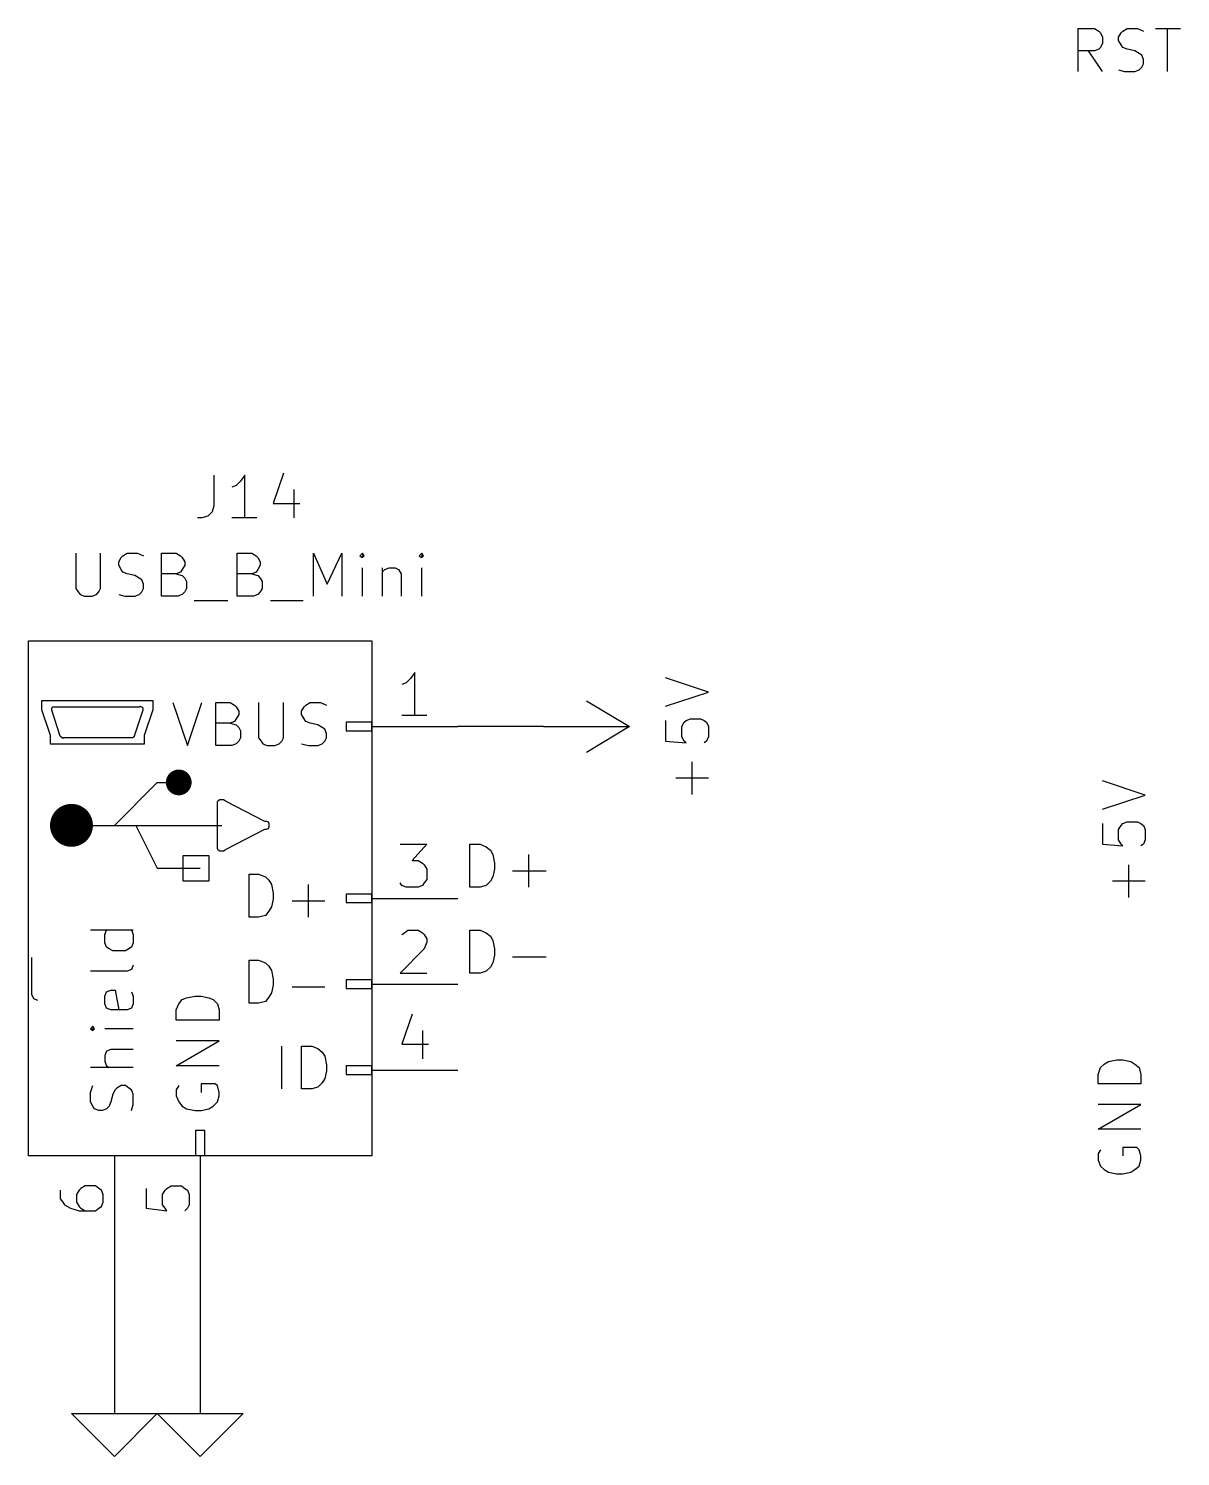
# Model space of a CAD drawing. Extents: x 0.4 to 11.3, y -7.9 to -0.4.
# Drawn here: x 7.75 to 9.092, y -6.1 to -4.437 of the extents above; entities that cross this region are included whole.
import ezdxf

# ---------------------------------------------------------------- set-up
doc = ezdxf.new("R2010")
doc.units = 0
doc.header["$MEASUREMENT"] = 0
for name, color, linetype in [('BLACK', 7, 'CONTINUOUS'), ('CYAN2', 4, 'CONTINUOUS'), ('GREEN2', 3, 'CONTINUOUS'), ('LYELLOW', 51, 'CONTINUOUS'), ('RED2', 1, 'CONTINUOUS')]:
    doc.layers.add(name, color=color, linetype=linetype)

msp = doc.modelspace()

# ---------------------------------------------------------------- linework, layer by layer
at = {"layer": 'BLACK', "linetype": 'CONTINUOUS'}
for p, q in [((8.973, -4.487), (8.973, -4.437)), ((8.973, -4.437), (8.992, -4.437)), ((8.992, -4.437), (8.997, -4.44)), ((8.997, -4.44), (8.999, -4.442)), ((9.023, -4.442), (9.025, -4.44)), ((9.025, -4.44), (9.03, -4.437)), ((9.03, -4.437), (9.042, -4.437)), ((9.042, -4.437), (9.049, -4.44)), ((9.063, -4.437), (9.092, -4.437)), ((9.077, -4.487), (9.077, -4.437)), ((8.999, -4.442), (9.001, -4.447)), ((9.001, -4.454), (8.999, -4.459)), ((9.001, -4.447), (9.001, -4.454)), ((9.02, -4.447), (9.023, -4.442)), ((9.02, -4.451), (9.02, -4.447)), ((9.023, -4.456), (9.02, -4.451)), ((9.025, -4.459), (9.023, -4.456)), ((8.992, -4.463), (8.973, -4.463)), ((9.001, -4.487), (8.985, -4.463)), ((8.997, -4.461), (8.992, -4.463)), ((8.999, -4.459), (8.997, -4.461)), ((9.03, -4.461), (9.025, -4.459)), ((9.039, -4.463), (9.03, -4.461)), ((9.044, -4.466), (9.039, -4.463)), ((9.047, -4.468), (9.044, -4.466)), ((9.049, -4.473), (9.047, -4.468)), ((9.049, -4.478), (9.049, -4.473)), ((9.02, -4.485), (9.027, -4.487)), ((9.027, -4.487), (9.039, -4.487)), ((9.039, -4.487), (9.044, -4.485)), ((9.044, -4.485), (9.047, -4.482)), ((9.047, -4.482), (9.049, -4.478)), ((8.264, -5.437), (8.264, -5.387)), ((8.264, -5.387), (8.276, -5.387)), ((8.276, -5.387), (8.283, -5.39)), ((8.283, -5.39), (8.288, -5.394)), ((8.288, -5.394), (8.291, -5.399)), ((8.291, -5.399), (8.293, -5.409)), ((8.333, -5.437), (8.333, -5.399)), ((8.293, -5.416), (8.291, -5.425)), ((8.293, -5.409), (8.293, -5.416)), ((8.314, -5.418), (8.353, -5.418)), ((8.276, -5.437), (8.264, -5.437)), ((8.283, -5.435), (8.276, -5.437)), ((8.288, -5.43), (8.283, -5.435)), ((8.291, -5.425), (8.288, -5.43)), ((8.264, -5.537), (8.264, -5.487)), ((8.264, -5.487), (8.276, -5.487)), ((8.276, -5.487), (8.283, -5.49)), ((8.283, -5.49), (8.288, -5.494)), ((8.288, -5.494), (8.291, -5.499)), ((8.291, -5.499), (8.293, -5.509)), ((8.293, -5.516), (8.291, -5.525)), ((8.293, -5.509), (8.293, -5.516)), ((8.314, -5.518), (8.353, -5.518)), ((8.276, -5.537), (8.264, -5.537)), ((8.283, -5.535), (8.276, -5.537)), ((8.288, -5.53), (8.283, -5.535)), ((8.291, -5.525), (8.288, -5.53))]:
    msp.add_line(p, q, dxfattribs=at)
at = {"layer": 'CYAN2', "linetype": 'CONTINUOUS'}
for p, q in [((8.047, -4.955), (8.035, -4.99)), ((7.966, -4.957), (7.966, -4.993)), ((7.992, -4.969), (7.987, -4.971)), ((7.997, -4.964), (7.992, -4.969)), ((8.002, -4.957), (7.997, -4.964)), ((8.002, -5.007), (8.002, -4.957)), ((8.059, -4.974), (8.059, -5.007)), ((7.959, -5.005), (7.952, -5.007)), ((7.964, -5), (7.959, -5.005)), ((7.966, -4.993), (7.964, -5)), ((8.035, -4.99), (8.066, -4.99)), ((7.952, -5.007), (7.947, -5.007)), ((8.016, -5.007), (7.987, -5.007)), ((7.805, -5.048), (7.805, -5.089)), ((7.834, -5.089), (7.834, -5.048)), ((7.855, -5.058), (7.858, -5.053)), ((7.858, -5.053), (7.86, -5.051)), ((7.86, -5.051), (7.865, -5.048)), ((7.865, -5.048), (7.877, -5.048)), ((7.877, -5.048), (7.884, -5.051)), ((7.905, -5.098), (7.905, -5.048)), ((7.905, -5.048), (7.922, -5.048)), ((7.922, -5.048), (7.927, -5.051)), ((7.927, -5.051), (7.929, -5.053)), ((7.929, -5.053), (7.932, -5.058)), ((7.993, -5.098), (7.993, -5.048)), ((7.993, -5.048), (8.01, -5.048)), ((8.01, -5.048), (8.015, -5.051)), ((8.015, -5.051), (8.017, -5.053)), ((8.017, -5.053), (8.02, -5.058)), ((8.082, -5.098), (8.082, -5.048)), ((8.082, -5.048), (8.098, -5.084)), ((8.098, -5.084), (8.115, -5.048)), ((8.115, -5.048), (8.115, -5.098)), ((8.139, -5.048), (8.136, -5.051)), ((8.136, -5.051), (8.139, -5.053)), ((8.141, -5.051), (8.139, -5.048)), ((8.139, -5.048), (8.139, -5.053)), ((8.139, -5.053), (8.141, -5.051)), ((8.208, -5.048), (8.205, -5.051)), ((8.205, -5.051), (8.208, -5.053)), ((8.21, -5.051), (8.208, -5.048)), ((8.208, -5.048), (8.208, -5.053)), ((8.208, -5.053), (8.21, -5.051)), ((7.855, -5.062), (7.855, -5.058)), ((7.858, -5.067), (7.855, -5.062)), ((7.86, -5.07), (7.858, -5.067)), ((7.865, -5.072), (7.86, -5.07)), ((7.874, -5.074), (7.865, -5.072)), ((7.922, -5.072), (7.905, -5.072)), ((7.927, -5.07), (7.922, -5.072)), ((7.922, -5.072), (7.929, -5.074)), ((7.929, -5.067), (7.927, -5.07)), ((7.932, -5.062), (7.929, -5.067)), ((7.932, -5.058), (7.932, -5.062)), ((8.01, -5.072), (7.993, -5.072)), ((8.015, -5.07), (8.01, -5.072)), ((8.01, -5.072), (8.017, -5.074)), ((8.017, -5.067), (8.015, -5.07)), ((8.02, -5.062), (8.017, -5.067)), ((8.02, -5.058), (8.02, -5.062)), ((8.139, -5.098), (8.139, -5.065)), ((8.162, -5.065), (8.162, -5.098)), ((8.162, -5.07), (8.165, -5.067)), ((8.165, -5.067), (8.17, -5.065)), ((8.17, -5.065), (8.177, -5.065)), ((8.177, -5.065), (8.181, -5.067)), ((8.181, -5.067), (8.184, -5.072)), ((8.184, -5.072), (8.184, -5.098)), ((8.208, -5.098), (8.208, -5.065)), ((7.879, -5.077), (7.874, -5.074)), ((7.882, -5.079), (7.879, -5.077)), ((7.884, -5.084), (7.882, -5.079)), ((7.884, -5.089), (7.884, -5.084)), ((7.929, -5.074), (7.932, -5.077)), ((7.932, -5.077), (7.934, -5.081)), ((7.934, -5.081), (7.934, -5.089)), ((8.017, -5.074), (8.02, -5.077)), ((8.02, -5.077), (8.022, -5.081)), ((8.022, -5.081), (8.022, -5.089)), ((7.805, -5.089), (7.808, -5.093)), ((7.808, -5.093), (7.81, -5.096)), ((7.81, -5.096), (7.815, -5.098)), ((7.815, -5.098), (7.824, -5.098)), ((7.824, -5.098), (7.829, -5.096)), ((7.829, -5.096), (7.832, -5.093)), ((7.832, -5.093), (7.834, -5.089)), ((7.855, -5.096), (7.862, -5.098)), ((7.862, -5.098), (7.874, -5.098)), ((7.874, -5.098), (7.879, -5.096)), ((7.879, -5.096), (7.882, -5.093)), ((7.882, -5.093), (7.884, -5.089)), ((7.924, -5.098), (7.905, -5.098)), ((7.929, -5.096), (7.924, -5.098)), ((7.932, -5.093), (7.929, -5.096)), ((7.934, -5.089), (7.932, -5.093)), ((7.943, -5.103), (7.982, -5.103)), ((8.012, -5.098), (7.993, -5.098)), ((8.017, -5.096), (8.012, -5.098)), ((8.02, -5.093), (8.017, -5.096)), ((8.022, -5.089), (8.02, -5.093)), ((8.032, -5.103), (8.07, -5.103)), ((8.542, -5.21), (8.492, -5.193)), ((8.492, -5.226), (8.542, -5.21)), ((7.918, -5.222), (7.935, -5.272)), ((7.935, -5.272), (7.952, -5.222)), ((7.968, -5.272), (7.968, -5.222)), ((7.968, -5.222), (7.985, -5.222)), ((7.985, -5.222), (7.99, -5.225)), ((7.99, -5.225), (7.992, -5.227)), ((7.992, -5.227), (7.995, -5.232)), ((7.995, -5.236), (7.992, -5.241)), ((7.995, -5.232), (7.995, -5.236)), ((8.018, -5.222), (8.018, -5.263)), ((8.047, -5.263), (8.047, -5.222)), ((8.068, -5.232), (8.071, -5.227)), ((8.068, -5.236), (8.068, -5.232)), ((8.071, -5.241), (8.068, -5.236)), ((8.071, -5.227), (8.073, -5.225)), ((8.073, -5.225), (8.078, -5.222)), ((8.078, -5.222), (8.09, -5.222)), ((8.09, -5.222), (8.097, -5.225)), ((7.985, -5.246), (7.968, -5.246)), ((7.99, -5.244), (7.985, -5.246)), ((7.985, -5.246), (7.992, -5.248)), ((7.992, -5.241), (7.99, -5.244)), ((7.992, -5.248), (7.995, -5.251)), ((7.995, -5.251), (7.997, -5.255)), ((7.997, -5.255), (7.997, -5.263)), ((8.073, -5.244), (8.071, -5.241)), ((8.078, -5.246), (8.073, -5.244)), ((8.087, -5.248), (8.078, -5.246)), ((8.092, -5.251), (8.087, -5.248)), ((8.095, -5.253), (8.092, -5.251)), ((8.097, -5.258), (8.095, -5.253)), ((8.492, -5.243), (8.492, -5.267)), ((8.511, -5.25), (8.514, -5.245)), ((8.511, -5.262), (8.511, -5.25)), ((8.514, -5.245), (8.516, -5.243)), ((8.516, -5.243), (8.521, -5.241)), ((8.521, -5.241), (8.533, -5.241)), ((8.533, -5.241), (8.537, -5.243)), ((8.537, -5.243), (8.54, -5.245)), ((8.54, -5.245), (8.542, -5.25)), ((8.542, -5.25), (8.542, -5.262)), ((7.992, -5.27), (7.987, -5.272)), ((7.995, -5.267), (7.992, -5.27)), ((7.997, -5.263), (7.995, -5.267)), ((8.018, -5.263), (8.021, -5.267)), ((8.021, -5.267), (8.023, -5.27)), ((8.023, -5.27), (8.028, -5.272)), ((8.037, -5.272), (8.042, -5.27)), ((8.042, -5.27), (8.045, -5.267)), ((8.045, -5.267), (8.047, -5.263)), ((8.068, -5.27), (8.076, -5.272)), ((8.087, -5.272), (8.092, -5.27)), ((8.092, -5.27), (8.095, -5.267)), ((8.095, -5.267), (8.097, -5.263)), ((8.097, -5.263), (8.097, -5.258)), ((8.492, -5.267), (8.516, -5.269)), ((8.514, -5.267), (8.511, -5.262)), ((8.516, -5.269), (8.514, -5.267)), ((8.54, -5.267), (8.537, -5.269)), ((8.542, -5.262), (8.54, -5.267)), ((7.987, -5.272), (7.968, -5.272)), ((8.028, -5.272), (8.037, -5.272)), ((8.076, -5.272), (8.087, -5.272)), ((8.523, -5.329), (8.523, -5.291)), ((8.542, -5.31), (8.504, -5.31)), ((9.051, -5.33), (9.001, -5.313)), ((9.001, -5.346), (9.051, -5.33)), ((9.001, -5.363), (9.001, -5.387)), ((9.02, -5.37), (9.023, -5.365)), ((9.02, -5.382), (9.02, -5.37)), ((9.023, -5.365), (9.025, -5.363)), ((9.025, -5.363), (9.03, -5.361)), ((9.03, -5.361), (9.042, -5.361)), ((9.042, -5.361), (9.046, -5.363)), ((9.046, -5.363), (9.049, -5.365)), ((9.049, -5.365), (9.051, -5.37)), ((9.051, -5.37), (9.051, -5.382)), ((9.001, -5.387), (9.025, -5.389)), ((9.023, -5.387), (9.02, -5.382)), ((9.025, -5.389), (9.023, -5.387)), ((9.049, -5.387), (9.046, -5.389)), ((9.051, -5.382), (9.049, -5.387)), ((9.032, -5.449), (9.032, -5.411)), ((8.007, -5.472), (8.007, -5.422)), ((8.007, -5.422), (8.018, -5.422)), ((8.018, -5.422), (8.026, -5.425)), ((8.026, -5.425), (8.03, -5.429)), ((8.03, -5.429), (8.033, -5.434)), ((8.033, -5.434), (8.035, -5.444)), ((8.076, -5.472), (8.076, -5.434)), ((9.051, -5.43), (9.013, -5.43)), ((8.035, -5.451), (8.033, -5.46)), ((8.035, -5.444), (8.035, -5.451)), ((8.057, -5.453), (8.095, -5.453)), ((8.026, -5.47), (8.018, -5.472)), ((8.03, -5.465), (8.026, -5.47)), ((8.033, -5.46), (8.03, -5.465)), ((7.872, -5.487), (7.822, -5.487)), ((7.839, -5.492), (7.841, -5.487)), ((7.87, -5.487), (7.872, -5.492)), ((8.018, -5.472), (8.007, -5.472)), ((7.839, -5.502), (7.839, -5.492)), ((7.841, -5.507), (7.839, -5.502)), ((7.872, -5.502), (7.87, -5.507)), ((7.872, -5.492), (7.872, -5.502)), ((7.754, -5.562), (7.754, -5.519)), ((7.844, -5.509), (7.841, -5.507)), ((7.848, -5.511), (7.844, -5.509)), ((7.863, -5.511), (7.848, -5.511)), ((7.867, -5.509), (7.863, -5.511)), ((7.87, -5.507), (7.867, -5.509)), ((7.865, -5.535), (7.822, -5.535)), ((7.87, -5.533), (7.865, -5.535)), ((7.872, -5.528), (7.87, -5.533)), ((8.007, -5.572), (8.007, -5.522)), ((8.007, -5.522), (8.018, -5.522)), ((8.018, -5.522), (8.026, -5.525)), ((8.026, -5.525), (8.03, -5.529)), ((8.03, -5.529), (8.033, -5.534)), ((8.033, -5.534), (8.035, -5.544)), ((8.035, -5.551), (8.033, -5.56)), ((8.035, -5.544), (8.035, -5.551)), ((8.057, -5.553), (8.095, -5.553)), ((7.756, -5.567), (7.754, -5.562)), ((7.761, -5.569), (7.756, -5.567)), ((7.839, -5.564), (7.841, -5.559)), ((7.839, -5.573), (7.839, -5.564)), ((7.841, -5.559), (7.846, -5.557)), ((7.846, -5.557), (7.851, -5.557)), ((7.851, -5.557), (7.855, -5.58)), ((7.87, -5.559), (7.872, -5.564)), ((7.872, -5.564), (7.872, -5.573)), ((7.925, -5.573), (7.929, -5.568)), ((7.929, -5.568), (7.934, -5.566)), ((7.934, -5.566), (7.944, -5.564)), ((7.944, -5.564), (7.951, -5.564)), ((7.951, -5.564), (7.96, -5.566)), ((7.96, -5.566), (7.965, -5.568)), ((7.965, -5.568), (7.97, -5.573)), ((8.026, -5.57), (8.018, -5.572)), ((8.03, -5.565), (8.026, -5.57)), ((8.033, -5.56), (8.03, -5.565)), ((7.841, -5.578), (7.839, -5.573)), ((7.846, -5.58), (7.841, -5.578)), ((7.865, -5.58), (7.846, -5.58)), ((7.87, -5.578), (7.865, -5.58)), ((7.872, -5.573), (7.87, -5.578)), ((7.922, -5.58), (7.925, -5.573)), ((7.922, -5.592), (7.922, -5.58)), ((7.97, -5.573), (7.972, -5.58)), ((7.972, -5.58), (7.972, -5.592)), ((8.018, -5.572), (8.007, -5.572)), ((7.825, -5.599), (7.822, -5.602)), ((7.822, -5.602), (7.825, -5.604)), ((7.822, -5.602), (7.827, -5.602)), ((7.827, -5.602), (7.825, -5.599)), ((7.825, -5.604), (7.827, -5.602)), ((7.872, -5.602), (7.839, -5.602)), ((7.972, -5.592), (7.922, -5.592)), ((7.922, -5.645), (7.972, -5.616)), ((7.972, -5.616), (7.922, -5.616)), ((7.841, -5.628), (7.839, -5.633)), ((7.839, -5.633), (7.839, -5.64)), ((7.846, -5.626), (7.841, -5.628)), ((7.872, -5.626), (7.846, -5.626)), ((8.045, -5.672), (8.045, -5.622)), ((8.068, -5.672), (8.068, -5.622)), ((8.068, -5.622), (8.08, -5.622)), ((8.08, -5.622), (8.087, -5.625)), ((8.087, -5.625), (8.092, -5.629)), ((8.092, -5.629), (8.095, -5.634)), ((8.095, -5.634), (8.097, -5.644)), ((7.872, -5.647), (7.822, -5.647)), ((7.839, -5.64), (7.841, -5.645)), ((7.841, -5.645), (7.844, -5.647)), ((7.972, -5.645), (7.922, -5.645)), ((8.097, -5.651), (8.095, -5.66)), ((8.097, -5.644), (8.097, -5.651)), ((8.996, -5.655), (8.999, -5.647)), ((8.999, -5.647), (9.003, -5.643)), ((9.003, -5.643), (9.008, -5.64)), ((9.008, -5.64), (9.018, -5.638)), ((9.018, -5.638), (9.025, -5.638)), ((9.025, -5.638), (9.034, -5.64)), ((9.034, -5.64), (9.039, -5.643)), ((9.039, -5.643), (9.044, -5.647)), ((9.044, -5.647), (9.046, -5.655)), ((7.822, -5.676), (7.825, -5.668)), ((7.858, -5.668), (7.853, -5.671)), ((7.863, -5.668), (7.858, -5.668)), ((7.867, -5.671), (7.863, -5.668)), ((7.925, -5.668), (7.922, -5.673)), ((7.967, -5.666), (7.951, -5.666)), ((7.951, -5.666), (7.951, -5.676)), ((7.97, -5.668), (7.967, -5.666)), ((7.972, -5.676), (7.97, -5.668)), ((8.087, -5.67), (8.08, -5.672)), ((8.092, -5.665), (8.087, -5.67)), ((8.095, -5.66), (8.092, -5.665)), ((8.996, -5.666), (8.996, -5.655)), ((9.046, -5.666), (8.996, -5.666)), ((9.046, -5.655), (9.046, -5.666)), ((7.822, -5.687), (7.822, -5.676)), ((7.825, -5.692), (7.822, -5.687)), ((7.846, -5.687), (7.844, -5.692)), ((7.848, -5.678), (7.846, -5.687)), ((7.851, -5.673), (7.848, -5.678)), ((7.853, -5.671), (7.851, -5.673)), ((7.87, -5.673), (7.867, -5.671)), ((7.872, -5.678), (7.87, -5.673)), ((7.872, -5.69), (7.872, -5.678)), ((7.922, -5.673), (7.922, -5.68)), ((7.922, -5.68), (7.925, -5.687)), ((7.925, -5.687), (7.929, -5.692)), ((7.965, -5.692), (7.97, -5.687)), ((7.97, -5.687), (7.972, -5.68)), ((7.972, -5.68), (7.972, -5.676)), ((8.08, -5.672), (8.068, -5.672)), ((7.827, -5.695), (7.825, -5.692)), ((7.832, -5.697), (7.827, -5.695)), ((7.836, -5.697), (7.832, -5.697)), ((7.841, -5.695), (7.836, -5.697)), ((7.844, -5.692), (7.841, -5.695)), ((7.87, -5.697), (7.872, -5.69)), ((7.929, -5.692), (7.934, -5.695)), ((7.934, -5.695), (7.944, -5.697)), ((7.944, -5.697), (7.951, -5.697)), ((7.951, -5.697), (7.96, -5.695)), ((7.96, -5.695), (7.965, -5.692)), ((8.996, -5.719), (9.046, -5.69)), ((9.046, -5.69), (8.996, -5.69)), ((9.046, -5.719), (8.996, -5.719)), ((8.999, -5.743), (8.996, -5.747)), ((8.996, -5.747), (8.996, -5.755)), ((9.041, -5.74), (9.025, -5.74)), ((9.025, -5.74), (9.025, -5.75)), ((9.044, -5.743), (9.041, -5.74)), ((9.046, -5.75), (9.044, -5.743)), ((9.046, -5.755), (9.046, -5.75)), ((8.996, -5.755), (8.999, -5.762)), ((8.999, -5.762), (9.003, -5.766)), ((9.003, -5.766), (9.008, -5.769)), ((9.008, -5.769), (9.018, -5.771)), ((9.025, -5.771), (9.034, -5.769)), ((9.034, -5.769), (9.039, -5.766)), ((9.039, -5.766), (9.044, -5.762)), ((9.044, -5.762), (9.046, -5.755)), ((9.018, -5.771), (9.025, -5.771))]:
    msp.add_line(p, q, dxfattribs=at)
at = {"layer": 'GREEN2', "linetype": 'CONTINUOUS'}
for p, q in [((8.35, -5.25), (8.25, -5.25)), ((7.85, -5.85), (7.85, -6)), ((7.95, -5.85), (7.95, -6))]:
    msp.add_line(p, q, dxfattribs=at)
at = {"layer": 'LYELLOW', "linetype": 'CONTINUOUS'}
for p, q in [((7.75, -5.75), (7.75, -5.15)), ((7.75, -5.15), (8.15, -5.15)), ((8.15, -5.15), (8.15, -5.75)), ((8.15, -5.75), (7.75, -5.75))]:
    msp.add_line(p, q, dxfattribs=at)
at = {"layer": 'RED2', "linetype": 'CONTINUOUS'}
for p, q in [((7.75, -5.75), (7.75, -5.15)), ((7.75, -5.15), (8.15, -5.15)), ((8.15, -5.15), (8.15, -5.75)), ((8.2, -5.187), (8.195, -5.194)), ((8.2, -5.237), (8.2, -5.187)), ((8.19, -5.199), (8.185, -5.201)), ((8.195, -5.194), (8.19, -5.199)), ((7.765, -5.22), (7.765, -5.23)), ((7.895, -5.22), (7.765, -5.22)), ((7.895, -5.23), (7.895, -5.22)), ((8.4, -5.22), (8.45, -5.25)), ((7.765, -5.23), (7.775, -5.26)), ((7.777, -5.229), (7.778, -5.227)), ((7.777, -5.231), (7.777, -5.229)), ((7.787, -5.261), (7.777, -5.231)), ((7.778, -5.227), (7.879, -5.227)), ((7.883, -5.231), (7.873, -5.261)), ((7.879, -5.227), (7.88, -5.226)), ((7.88, -5.226), (7.881, -5.227)), ((7.881, -5.227), (7.882, -5.227)), ((7.882, -5.227), (7.883, -5.228)), ((7.883, -5.228), (7.883, -5.231)), ((7.885, -5.26), (7.895, -5.23)), ((8.214, -5.237), (8.185, -5.237)), ((8.15, -5.245), (8.12, -5.245)), ((8.12, -5.245), (8.12, -5.255)), ((8.12, -5.255), (8.15, -5.255)), ((8.15, -5.255), (8.15, -5.245)), ((8.15, -5.25), (8.25, -5.25)), ((8.35, -5.25), (8.45, -5.25)), ((8.45, -5.25), (8.4, -5.28)), ((7.775, -5.26), (7.775, -5.27)), ((7.775, -5.27), (7.885, -5.27)), ((7.79, -5.264), (7.787, -5.261)), ((7.791, -5.263), (7.79, -5.264)), ((7.871, -5.263), (7.791, -5.263)), ((7.873, -5.262), (7.871, -5.263)), ((7.873, -5.261), (7.873, -5.262)), ((7.885, -5.27), (7.885, -5.26)), ((7.85, -5.365), (7.9, -5.315)), ((7.9, -5.315), (7.925, -5.315)), ((7.97, -5.338), (7.971, -5.336)), ((7.97, -5.392), (7.97, -5.338)), ((7.971, -5.336), (7.973, -5.335)), ((7.973, -5.335), (7.977, -5.335)), ((7.977, -5.335), (7.979, -5.336)), ((7.979, -5.336), (7.98, -5.337)), ((7.98, -5.337), (8.025, -5.36)), ((7.825, -5.365), (7.85, -5.365)), ((7.85, -5.365), (7.875, -5.365)), ((7.875, -5.365), (7.975, -5.365)), ((7.875, -5.365), (7.9, -5.415)), ((8.025, -5.37), (7.98, -5.393)), ((8.025, -5.36), (8.027, -5.36)), ((8.027, -5.37), (8.025, -5.37)), ((8.027, -5.36), (8.029, -5.361)), ((8.029, -5.369), (8.027, -5.37)), ((8.029, -5.361), (8.03, -5.363)), ((8.03, -5.367), (8.029, -5.369)), ((8.03, -5.363), (8.03, -5.367)), ((8.183, -5.387), (8.214, -5.387)), ((8.214, -5.387), (8.197, -5.406)), ((7.93, -5.43), (7.93, -5.4)), ((7.93, -5.4), (7.96, -5.4)), ((7.96, -5.4), (7.96, -5.43)), ((7.971, -5.394), (7.97, -5.392)), ((7.973, -5.395), (7.971, -5.394)), ((7.977, -5.395), (7.973, -5.395)), ((7.979, -5.394), (7.977, -5.395)), ((7.98, -5.393), (7.979, -5.394)), ((7.9, -5.415), (7.95, -5.415)), ((8.197, -5.406), (8.204, -5.406)), ((8.204, -5.406), (8.209, -5.409)), ((8.209, -5.409), (8.211, -5.411)), ((8.211, -5.411), (8.214, -5.416)), ((8.214, -5.416), (8.214, -5.428)), ((7.96, -5.43), (7.93, -5.43)), ((8.185, -5.435), (8.183, -5.432)), ((8.19, -5.437), (8.185, -5.435)), ((8.204, -5.437), (8.19, -5.437)), ((8.209, -5.435), (8.204, -5.437)), ((8.211, -5.432), (8.209, -5.435)), ((8.214, -5.428), (8.211, -5.432)), ((8.15, -5.445), (8.12, -5.445)), ((8.12, -5.445), (8.12, -5.455)), ((8.15, -5.455), (8.15, -5.445)), ((8.15, -5.45), (8.25, -5.45)), ((8.12, -5.455), (8.15, -5.455)), ((8.188, -5.49), (8.192, -5.487)), ((8.192, -5.487), (8.204, -5.487)), ((8.204, -5.487), (8.209, -5.49)), ((8.185, -5.492), (8.188, -5.49)), ((8.209, -5.49), (8.211, -5.492)), ((8.211, -5.492), (8.214, -5.497)), ((8.214, -5.501), (8.211, -5.509)), ((8.214, -5.497), (8.214, -5.501)), ((8.211, -5.509), (8.183, -5.537)), ((8.183, -5.537), (8.214, -5.537)), ((8.15, -5.545), (8.12, -5.545)), ((8.12, -5.545), (8.12, -5.555)), ((8.15, -5.555), (8.15, -5.545)), ((8.15, -5.55), (8.25, -5.55)), ((8.12, -5.555), (8.15, -5.555)), ((8.197, -5.585), (8.185, -5.62)), ((8.209, -5.604), (8.209, -5.637)), ((8.185, -5.62), (8.216, -5.62)), ((8.15, -5.645), (8.12, -5.645)), ((8.12, -5.645), (8.12, -5.655)), ((8.15, -5.655), (8.15, -5.645)), ((8.15, -5.65), (8.25, -5.65)), ((8.12, -5.655), (8.15, -5.655)), ((7.945, -5.75), (7.945, -5.72)), ((7.945, -5.72), (7.955, -5.72)), ((7.955, -5.72), (7.955, -5.75)), ((8.15, -5.75), (7.75, -5.75)), ((7.85, -5.75), (7.85, -5.85)), ((7.955, -5.75), (7.945, -5.75)), ((7.95, -5.75), (7.95, -5.85)), ((7.816, -5.785), (7.811, -5.788)), ((7.828, -5.785), (7.816, -5.785)), ((7.832, -5.788), (7.828, -5.785)), ((7.911, -5.788), (7.916, -5.785)), ((7.916, -5.785), (7.928, -5.785)), ((7.928, -5.785), (7.932, -5.788)), ((7.787, -5.79), (7.787, -5.8)), ((7.787, -5.8), (7.79, -5.804)), ((7.809, -5.79), (7.806, -5.795)), ((7.806, -5.795), (7.806, -5.804)), ((7.811, -5.788), (7.809, -5.79)), ((7.835, -5.79), (7.832, -5.788)), ((7.837, -5.795), (7.835, -5.79)), ((7.837, -5.804), (7.837, -5.795)), ((7.887, -5.788), (7.887, -5.811)), ((7.906, -5.795), (7.909, -5.79)), ((7.906, -5.807), (7.906, -5.795)), ((7.909, -5.79), (7.911, -5.788)), ((7.932, -5.788), (7.935, -5.79)), ((7.935, -5.79), (7.937, -5.795)), ((7.937, -5.795), (7.937, -5.807)), ((7.79, -5.804), (7.792, -5.807)), ((7.792, -5.807), (7.799, -5.811)), ((7.799, -5.811), (7.809, -5.814)), ((7.806, -5.804), (7.809, -5.809)), ((7.809, -5.809), (7.811, -5.811)), ((7.809, -5.814), (7.828, -5.814)), ((7.811, -5.811), (7.816, -5.814)), ((7.828, -5.814), (7.832, -5.811)), ((7.832, -5.811), (7.835, -5.809)), ((7.835, -5.809), (7.837, -5.804)), ((7.887, -5.811), (7.911, -5.814)), ((7.909, -5.811), (7.906, -5.807)), ((7.911, -5.814), (7.909, -5.811)), ((7.935, -5.811), (7.932, -5.814)), ((7.937, -5.807), (7.935, -5.811)), ((7.85, -6), (7.85, -6.05)), ((7.95, -6), (7.95, -6.05)), ((7.85, -6.1), (7.8, -6.05)), ((7.8, -6.05), (7.85, -6.05)), ((7.85, -6.05), (7.9, -6.05)), ((7.9, -6.05), (7.85, -6.1)), ((7.95, -6.1), (7.9, -6.05)), ((7.9, -6.05), (7.95, -6.05)), ((7.95, -6.05), (8, -6.05)), ((8, -6.05), (7.95, -6.1))]:
    msp.add_line(p, q, dxfattribs=at)
at = {"layer": 'RED2'}
for points, const_width in [([(7.9175, -5.315, 1), (7.9325, -5.315, 1)], 0.015), ([(7.7875, -5.365, 1), (7.8125, -5.365, 1)], 0.025)]:
    msp.add_lwpolyline(points, format="xyb", close=True, dxfattribs=dict(at, const_width=const_width))

doc.saveas('drawing.dxf')
